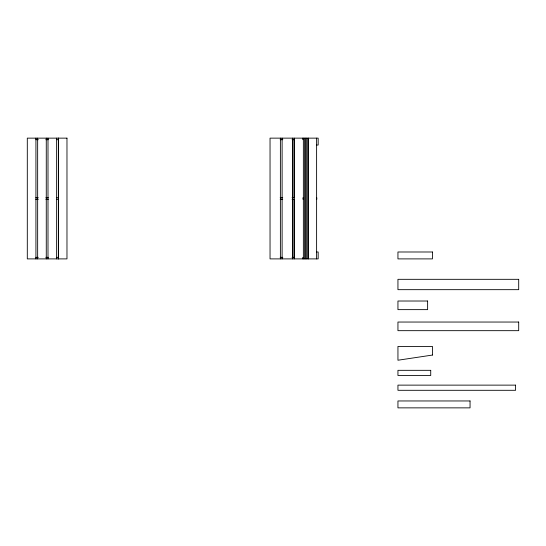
<?xml version="1.0" encoding="UTF-8"?>
<svg xmlns="http://www.w3.org/2000/svg" width="546" height="546" viewBox="0 0 546 546"><rect width="100%" height="100%" fill="white"/><g stroke="black" fill="none" stroke-linecap="round" stroke-linejoin="round"><path stroke-width="0.82" d="M35.749 139.694L38.281 139.694M45.871 139.694L48.403 139.694M56.839 139.694L58.524 139.694M280.187 139.694L282.821 139.694M292.055 139.694L294.594 139.694M316.612 145.038L318.168 145.038L318.168 138.138L270.038 138.138L270.038 258.893L318.168 258.893L318.168 251.993L316.612 251.993M35.749 197.741L38.281 197.741M45.871 197.741L48.403 197.741M56.839 197.741L58.524 197.741M280.187 197.741L282.726 197.741M292.055 197.741L294.594 197.741M35.749 199.29L38.281 199.29M45.871 199.29L48.403 199.29M56.839 199.29L58.524 199.29M280.187 199.29L282.726 199.29M292.055 199.29L294.594 199.29M35.749 257.337L38.281 257.337M45.871 257.337L48.403 257.337M56.839 257.337L58.524 257.337M280.187 257.337L282.821 257.337M292.055 257.337L294.594 257.337M316.789 197.741L316.789 199.29M316.612 138.138L316.612 258.893M308.224 138.138L308.224 258.893M307.985 138.138L307.985 258.893M306.688 138.138L306.688 258.893M305.153 138.138L305.153 258.893M304.886 138.138L304.886 258.893M303.358 138.138L303.358 258.893M302.989 197.741L302.989 199.29M302.812 138.138L302.812 139.694M302.812 257.337L302.812 258.893M294.185 138.138L294.185 258.893M294.103 139.694L294.103 197.666M294.103 199.365L294.103 257.337M292.547 139.694L292.547 197.666M292.547 199.365L292.547 257.337M292.465 138.138L292.465 258.893M282.111 138.138L282.111 258.893M280.385 138.138L280.385 258.893M58.524 138.138L58.524 258.893M58.354 138.138L58.354 258.893M56.627 138.138L56.627 258.893M48 138.138L48 258.893M46.273 138.138L46.273 258.893M37.654 138.138L37.654 258.893M35.927 138.138L35.927 258.893M432.446 355.057L397.945 360.23L397.945 346.43L432.446 346.43L432.446 355.057M66.974 138.138L27.3 138.138L27.3 258.893L66.974 258.893L66.974 138.138M432.446 251.993L397.945 251.993L397.945 258.893L432.446 258.893L432.446 251.993M518.7 279.32L397.945 279.32L397.945 289.667L518.7 289.667L518.7 279.32M427.62 301.017L397.945 301.017L397.945 309.637L427.62 309.637L427.62 301.017M518.7 322.044L397.945 322.044L397.945 330.671L518.7 330.671L518.7 322.044M430.726 370.325L397.945 370.325L397.945 375.498L430.726 375.498L430.726 370.325M515.595 385.128L397.945 385.128L397.945 390.301L515.595 390.301L515.595 385.128M470.051 400.962L397.945 400.962L397.945 407.862L470.051 407.862L470.051 400.962"/></g></svg>
